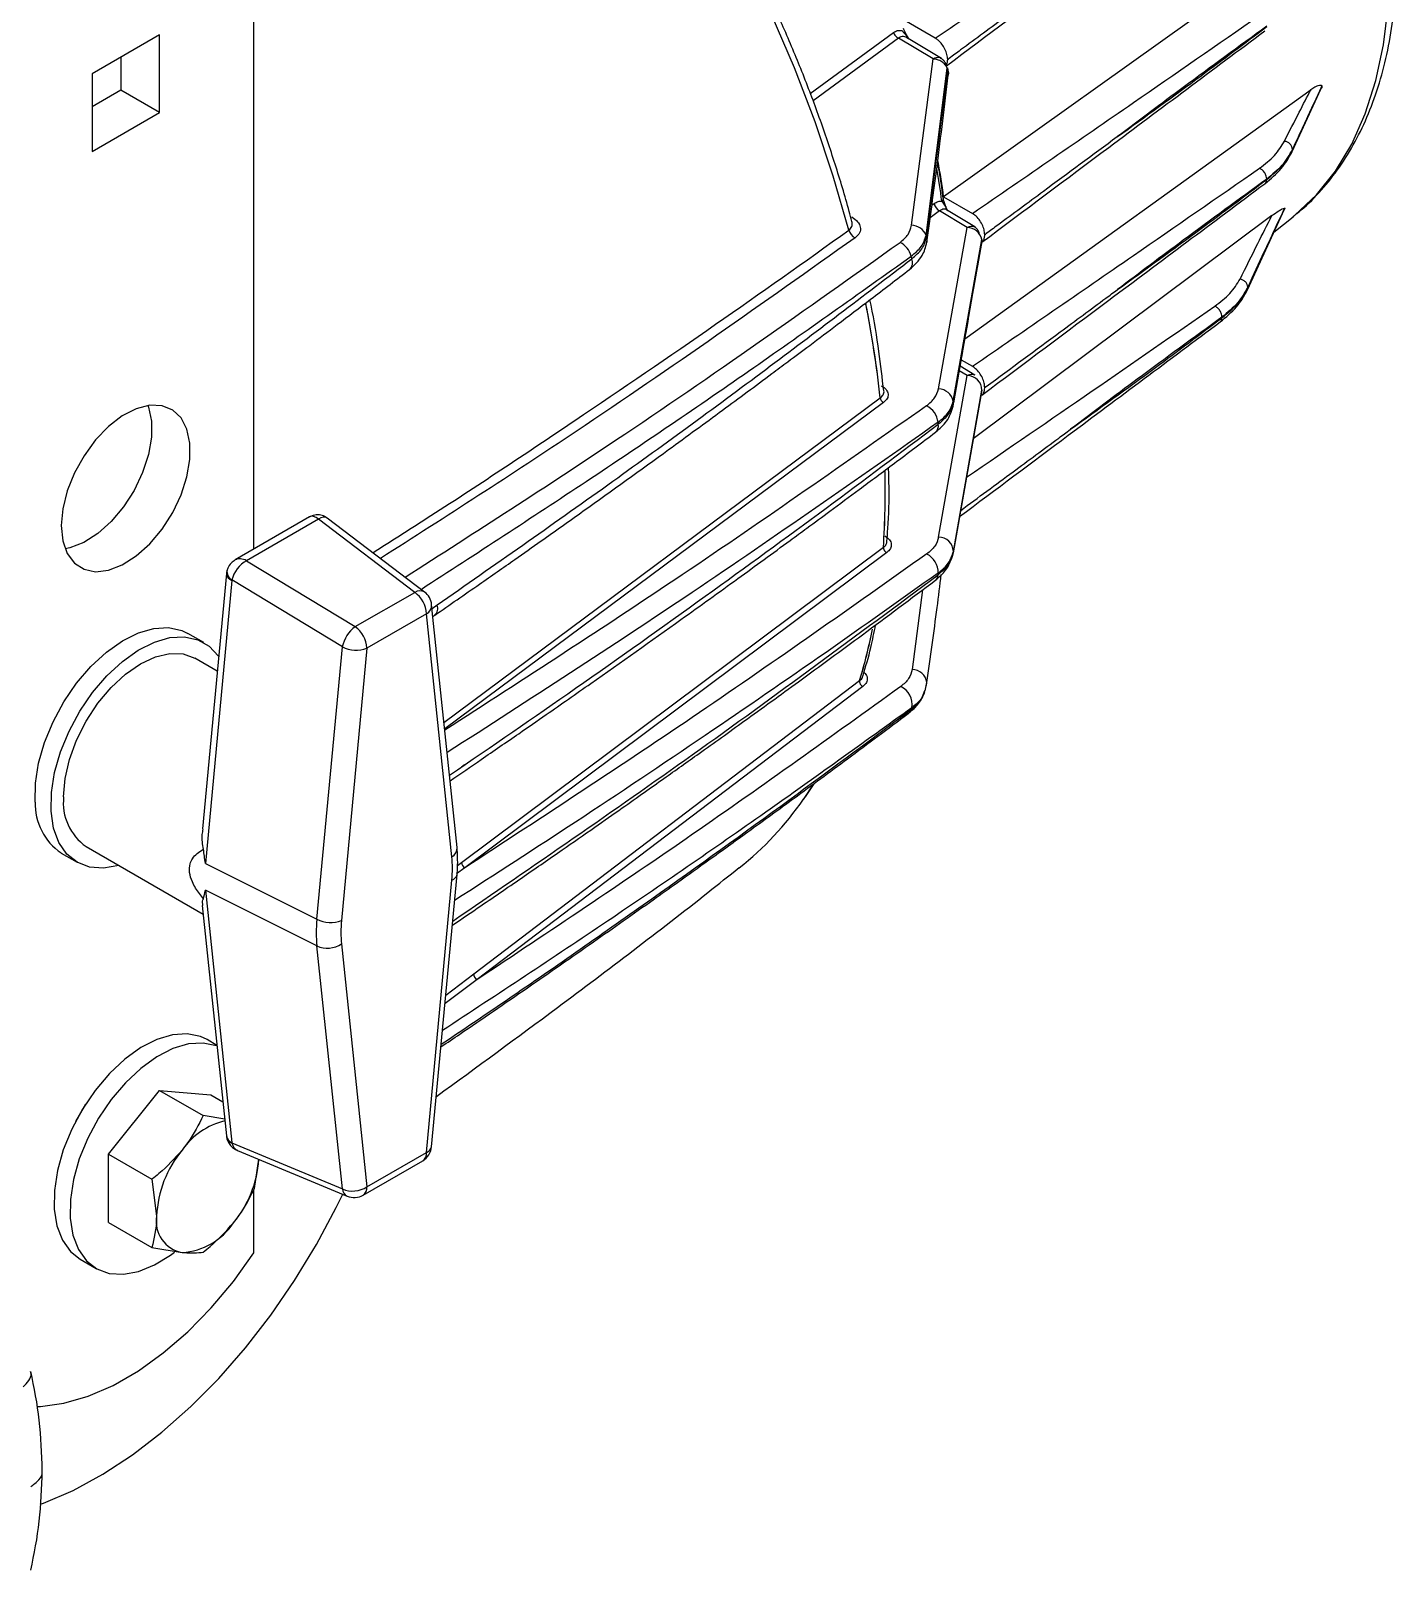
# Model space of a CAD drawing. Extents: x 7 to 135, y 1 to 99.
# Drawn here: x 99.19 to 103.91, y 78.04 to 83.35 of the extents above; entities that cross this region are included whole.
import ezdxf

# ---------------------------------------------------------------- set-up
doc = ezdxf.new("R2010")
doc.units = 0
doc.header["$MEASUREMENT"] = 0
doc.layers.add('OBJECT', color=7, linetype='CONTINUOUS')

msp = doc.modelspace()

# ---------------------------------------------------------------- linework, layer by layer
at = {"layer": 'OBJECT'}
for p, q in [((99.9647, 81.5618), (99.9647, 86.4601)), ((103.6172, 83.6859), (102.3444, 82.777)), ((102.3157, 83.3243), (102.1946, 83.3942)), ((101.8842, 83.1336), (102.1712, 83.3439)), ((102.1999, 83.3513), (102.2185, 83.3298)), ((99.6387, 83.3357), (99.4068, 83.2018)), ((99.6387, 83.0679), (99.6387, 83.3357)), ((102.1886, 83.3244), (101.8939, 83.1082)), ((102.3078, 83.2532), (102.1886, 83.3244)), ((102.2237, 83.3228), (102.2144, 83.3279)), ((102.3376, 83.254), (102.2164, 83.3274)), ((102.2248, 83.3223), (102.2203, 83.3299)), ((99.5058, 83.2589), (99.5058, 83.1446)), ((102.234, 82.6788), (102.3078, 83.2532)), ((102.3584, 83.2508), (102.3584, 83.2506)), ((99.4068, 83.2018), (99.4068, 82.934)), ((102.2836, 82.6438), (102.3566, 83.2212)), ((102.2854, 82.6363), (102.3585, 83.2145)), ((102.3605, 83.1973), (102.3605, 83.1977)), ((99.5058, 83.1446), (99.4068, 83.0875)), ((99.6387, 83.0679), (99.5058, 83.1446)), ((102.418, 82.287), (103.612, 83.1476)), ((103.5467, 82.9341), (103.6461, 83.1481)), ((99.4068, 82.934), (99.6387, 83.0679)), ((103.5481, 82.9401), (103.5481, 82.941)), ((103.4592, 82.837), (103.4592, 82.8381)), ((102.3384, 82.7623), (102.3517, 82.7411)), ((102.3433, 82.7725), (102.3437, 82.771)), ((102.3444, 82.777), (102.4436, 82.7198)), ((102.3306, 82.7283), (102.2978, 82.7048)), ((102.3037, 82.7483), (102.3118, 82.7541)), ((102.4257, 82.6714), (102.3306, 82.7283)), ((102.452, 82.6734), (102.3542, 82.7327)), ((102.3593, 82.729), (102.3557, 82.7314)), ((103.4771, 82.7124), (102.4468, 81.9417)), ((103.3925, 82.4565), (103.5204, 82.734)), ((103.4842, 82.6555), (103.5505, 82.7084)), ((102.3268, 82.1141), (102.4257, 82.6714)), ((102.3776, 82.0716), (102.4764, 82.6298)), ((102.4765, 82.6291), (102.378, 82.0667)), ((102.4863, 82.6462), (102.4863, 82.6461)), ((103.3938, 82.4621), (103.3938, 82.4659)), ((103.3048, 82.3599), (103.3048, 82.3622)), ((102.4258, 82.1602), (102.3985, 82.1765)), ((102.452, 82.1622), (102.4014, 82.1928)), ((102.4052, 82.2144), (102.4436, 82.1923)), ((102.3272, 81.6027), (102.4258, 82.1602)), ((102.4523, 82.1617), (102.4512, 82.1626)), ((100.6205, 80.9636), (102.1254, 82.0832)), ((102.137, 82.0674), (100.6229, 80.9409)), ((102.4764, 82.1095), (102.3776, 81.549)), ((102.378, 81.5534), (102.4765, 82.1101)), ((102.4863, 82.1186), (102.4863, 82.1188)), ((100.1567, 81.6726), (99.9001, 81.5245)), ((100.1875, 81.6646), (99.9395, 81.5214)), ((100.5197, 81.4124), (100.1875, 81.6646)), ((100.5536, 81.4136), (100.2174, 81.6688)), ((100.6813, 80.4802), (102.1364, 81.5679)), ((102.148, 81.5495), (100.6929, 80.4621)), ((102.1364, 81.5679), (102.1364, 81.567)), ((102.1366, 81.5671), (102.1366, 81.5681)), ((99.9395, 81.5214), (100.3144, 81.294)), ((99.8699, 81.4777), (99.7876, 80.596)), ((99.8888, 81.4538), (99.7976, 80.4773)), ((100.2699, 81.224), (99.8891, 81.4551)), ((100.3144, 81.294), (100.5197, 81.4124)), ((102.2713, 81.4208), (102.2359, 81.146)), ((100.56, 81.3383), (100.3548, 81.2198)), ((100.6477, 80.5), (100.56, 81.3383)), ((100.6657, 80.532), (100.578, 81.3703)), ((100.5794, 81.3566), (100.5969, 81.3688)), ((100.5823, 81.3291), (100.5881, 81.3332)), ((99.7922, 81.2389), (99.7371, 81.2708)), ((100.1822, 80.2845), (100.2699, 81.224)), ((100.3548, 81.2198), (100.2671, 80.2803)), ((99.8384, 81.1401), (99.761, 81.1848)), ((100.7238, 80.0964), (102.0546, 81.1081)), ((102.0658, 81.0874), (100.7351, 80.0761)), ((102.0546, 81.1081), (102.0541, 81.1048)), ((102.0543, 81.105), (102.0548, 81.1083)), ((102.2789, 81.0695), (102.2809, 81.0753)), ((102.281, 81.073), (102.2869, 81.1016)), ((100.6915, 80.8174), (100.6813, 80.8093)), ((101.8607, 80.6982), (101.8939, 80.7482)), ((101.8676, 80.7073), (101.9003, 80.7552)), ((99.386, 80.5353), (99.7899, 80.3021)), ((99.2996, 80.513), (99.3548, 80.4812)), ((99.7976, 80.4773), (100.1822, 80.2845)), ((100.6673, 80.4696), (100.6813, 80.4802)), ((100.578, 79.4995), (100.6657, 80.439)), ((100.6929, 80.4621), (100.6637, 80.4408)), ((100.1822, 80.1923), (99.7976, 80.3851)), ((99.7976, 80.3851), (99.8888, 79.5137)), ((100.56, 79.4798), (100.6477, 80.4193)), ((99.7868, 80.3315), (99.8699, 79.5369)), ((100.2699, 79.354), (100.1822, 80.1923)), ((100.2671, 80.1996), (100.3548, 79.3613)), ((100.7351, 80.0761), (100.6242, 79.994)), ((100.6268, 80.022), (100.7238, 80.0964)), ((99.8373, 79.8493), (99.803, 79.8691)), ((99.4627, 79.4742), (99.6394, 79.6941)), ((99.6394, 79.6941), (99.7898, 79.6073)), ((99.6394, 79.6941), (99.8162, 79.6783)), ((99.8162, 79.6783), (99.8577, 79.6544)), ((99.8639, 79.5948), (99.7898, 79.6073)), ((99.4627, 79.2385), (99.4627, 79.4742)), ((99.4627, 79.4742), (99.613, 79.3874)), ((99.8891, 79.5125), (100.2699, 79.354)), ((99.9078, 79.4868), (100.2866, 79.3291)), ((100.3548, 79.3613), (100.56, 79.4798)), ((99.9666, 79.3557), (99.9812, 79.4562)), ((100.3418, 79.3327), (100.5471, 79.4512)), ((99.613, 79.3874), (99.6288, 79.2604)), ((99.9647, 79.1336), (99.9647, 79.3524)), ((99.4627, 79.2385), (99.613, 79.1516)), ((99.613, 79.1516), (99.7172, 79.1346)), ((99.3656, 79.1113), (99.4207, 79.0795))]:
    msp.add_line(p, q, dxfattribs=at)
at = {"layer": 'OBJECT', "flags": 128}
for points in [[(102.0175, 82.662), (101.9638, 82.8484), (101.901, 83.0355), (101.8295, 83.2223), (101.7496, 83.408), (101.6616, 83.5918), (101.566, 83.7727), (101.4632, 83.95), (101.3537, 84.1228), (101.238, 84.2903), (101.1166, 84.4518), (100.9901, 84.6064), (100.8591, 84.7535), (100.7241, 84.8924), (100.5859, 85.0225), (100.445, 85.143), (100.3022, 85.2536), (100.158, 85.3536)], [(103.5505, 82.7084), (103.5566, 82.7133), (103.6308, 82.7835), (103.6963, 82.8657), (103.7526, 82.9594), (103.7992, 83.0638), (103.8358, 83.1781), (103.8622, 83.3014), (103.8781, 83.433), (103.8834, 83.5717), (103.8781, 83.7165), (103.8622, 83.8664), (103.8358, 84.0202), (103.7992, 84.1768), (103.7526, 84.335), (103.6963, 84.4936), (103.6308, 84.6515), (103.5566, 84.8074), (103.4742, 84.9602)], [(102.2191, 83.3281), (102.2193, 83.3284), (102.22, 83.3291), (102.2203, 83.3297), (102.2203, 83.33), (102.22, 83.3302), (102.2194, 83.3301), (102.2185, 83.3298)], [(102.3585, 83.2145), (102.3607, 83.2048), (102.3605, 83.1973)], [(102.3521, 82.7433), (102.3521, 82.7433), (102.3525, 82.743), (102.3526, 82.7425), (102.3523, 82.7418), (102.3517, 82.7411)], [(102.2854, 82.6363), (102.2869, 82.6268), (102.2864, 82.6203)], [(102.4757, 82.6164), (102.4764, 82.6203), (102.4765, 82.6291)], [(102.377, 82.0545), (102.3777, 82.0581), (102.378, 82.0667)], [(99.3, 81.6426), (99.3052, 81.5903), (99.3206, 81.5465), (99.3454, 81.5132), (99.3786, 81.4919), (99.4184, 81.4837), (99.4632, 81.489), (99.5107, 81.5074), (99.5588, 81.5382), (99.6052, 81.5799), (99.6478, 81.6305), (99.6845, 81.6877), (99.7136, 81.7488), (99.7338, 81.8109), (99.7442, 81.8712), (99.7442, 81.9268), (99.7338, 81.9752), (99.7136, 82.014), (99.6845, 82.0414), (99.6478, 82.0563), (99.6052, 82.0577), (99.5588, 82.0458), (99.5107, 82.0211), (99.4632, 81.9846), (99.4184, 81.9382), (99.3786, 81.884), (99.3454, 81.8245), (99.3206, 81.7625), (99.3052, 81.7009), (99.3, 81.6426)], [(99.5991, 82.0569), (99.6009, 82.0519), (99.6113, 82.0036), (99.6113, 81.948), (99.6009, 81.8877), (99.5807, 81.8255), (99.5515, 81.7644), (99.5148, 81.7072), (99.4723, 81.6566), (99.4259, 81.6149), (99.3778, 81.5842), (99.3302, 81.5657), (99.3135, 81.5622)], [(99.2097, 80.689), (99.2109, 80.7537), (99.2219, 80.8228), (99.2424, 80.8941), (99.2718, 80.9654), (99.3092, 81.0343), (99.3532, 81.0987), (99.4026, 81.1563), (99.4557, 81.2055), (99.5108, 81.2446), (99.5661, 81.2724), (99.6199, 81.288), (99.6705, 81.2908), (99.7161, 81.2808), (99.7371, 81.2708)], [(99.2649, 80.6571), (99.266, 80.7218), (99.277, 80.7909), (99.2976, 80.8623), (99.327, 80.9336), (99.3643, 81.0025), (99.4084, 81.0668), (99.4577, 81.1245), (99.5108, 81.1737), (99.5659, 81.2128), (99.6213, 81.2406), (99.6751, 81.2561), (99.7256, 81.2589), (99.7713, 81.2489), (99.8106, 81.2264), (99.8423, 81.1921), (99.8431, 81.1909)], [(99.3083, 80.707), (99.3134, 80.7697), (99.3285, 80.8358), (99.353, 80.9029), (99.386, 80.9683), (99.4262, 81.0296), (99.472, 81.0844), (99.5218, 81.1305), (99.5735, 81.1663), (99.6252, 81.1902), (99.675, 81.2015), (99.7208, 81.1997), (99.761, 81.1848)], [(102.2854, 81.0907), (102.2869, 81.1001), (102.2869, 81.1015)], [(102.2217, 80.9942), (102.2228, 80.9948), (102.2249, 80.9963)], [(99.4987, 80.4702), (99.4985, 80.4702), (99.4461, 80.461), (99.3979, 80.4646), (99.3552, 80.4809), (99.3196, 80.5094), (99.2921, 80.5492), (99.2737, 80.599), (99.2649, 80.6571)], [(99.803, 79.8691), (99.7801, 79.8798), (99.7342, 79.8892), (99.6834, 79.8858), (99.6295, 79.8697), (99.5742, 79.8414), (99.5191, 79.8018), (99.4662, 79.7522)], [(99.8375, 79.8471), (99.8352, 79.848), (99.7893, 79.8574), (99.7386, 79.854), (99.6847, 79.8379), (99.6293, 79.8096), (99.5743, 79.77), (99.5213, 79.7203)], [(99.4662, 79.7522), (99.417, 79.6941), (99.3732, 79.6295), (99.3362, 79.5605), (99.3072, 79.4891), (99.2871, 79.4178), (99.2765, 79.3489), (99.2759, 79.2844), (99.2851, 79.2266), (99.304, 79.1773), (99.3318, 79.138), (99.3656, 79.1113)], [(99.5213, 79.7203), (99.4722, 79.6623), (99.4284, 79.5977), (99.3914, 79.5286), (99.3624, 79.4573), (99.3422, 79.386), (99.3317, 79.317), (99.331, 79.2526), (99.3403, 79.1948), (99.3591, 79.1454), (99.387, 79.1062), (99.423, 79.0782), (99.4659, 79.0624), (99.5144, 79.0594), (99.567, 79.0692), (99.6218, 79.0915), (99.6772, 79.1256), (99.691, 79.1359)], [(99.3838, 79.6464), (99.3786, 79.6385), (99.349, 79.5864)], [(99.2272, 78.2658), (99.2387, 78.27), (99.3407, 78.3139), (99.4435, 78.3697), (99.5462, 78.4369), (99.6476, 78.5149), (99.747, 78.6029), (99.8433, 78.7001), (99.9357, 78.8057), (100.0233, 78.9185), (100.1052, 79.0376), (100.1807, 79.1619), (100.2491, 79.2901), (100.2712, 79.3355)], [(99.2157, 78.6031), (99.2282, 78.6036), (99.3092, 78.6142), (99.3933, 78.6384), (99.4794, 78.6759), (99.5661, 78.726), (99.6522, 78.7879), (99.7364, 78.8608), (99.8173, 78.9436), (99.8938, 79.035), (99.9647, 79.1336)]]:
    msp.add_lwpolyline(points, dxfattribs=at)
at = {"layer": 'OBJECT'}
for centre, radius, start, end in [((102.2299, 83.3326), 0.0117, 193.7131, 227.03), ((99.519, 82.39), 2.8438, 7.5228, 9.8236), ((99.5288, 82.3979), 2.8411, 7.6681, 10.1708), ((102.3339, 82.7711), 0.0098, 297.1893, 359.7669), ((102.3467, 82.7598), 0.0354, 189.397, 242.9462), ((102.3682, 82.743), 0.0166, 186.5357, 224.0525), ((102.0588, 82.6741), 0.0431, 196.2693, 242.7059), ((102.233, 82.6247), 0.0541, 20.655, 89.0037), ((102.4248, 82.6186), 0.0528, 12.1565, 88.9978), ((102.1596, 82.553), 0.0753, 14.8157, 62.7727), ((98.2909, 81.6878), 4.1056, 13.358, 13.4653), ((102.2048, 82.5503), 0.0324, 313.0494, 23.4155), ((97.7555, 81.514), 4.6003, 13.1836, 13.2997), ((98.4602, 81.6918), 3.686, 6.0953, 11.224), ((98.4906, 81.6965), 3.6556, 6.0743, 11.2124), ((102.4263, 82.11), 0.0502, 0.0754, 90.587), ((102.326, 82.0616), 0.0526, 11.0165, 89.0807), ((99.4933, 81.8269), 2.8947, 4.753, 4.8496), ((102.2519, 81.9904), 0.074, 6.7451, 62.89), ((102.2971, 81.987), 0.0294, 311.5247, 10.673), ((98.7881, 81.7021), 3.5498, 4.6914, 4.7991), ((99.407, 81.7586), 2.7361, 356.0045, 1.4897), ((99.4076, 81.7587), 2.7356, 356.0046, 1.4536), ((102.3275, 81.5522), 0.0505, 1.3429, 90.3518), ((102.1448, 81.5571), 0.0137, 126.7711, 127.7463), ((102.2548, 81.4808), 0.0712, 358.5687, 63.8073), ((100.2397, 81.75), 2.1473, 354.627, 354.7448), ((99.9051, 81.4843), 0.0333, 170.2849, 241.1526), ((99.8974, 81.4801), 0.0277, 185.0379, 251.813), ((102.2999, 81.4739), 0.0255, 308.9321, 358.0253), ((99.6997, 81.7171), 2.637, 354.6889, 354.82), ((100.5375, 81.3864), 0.0316, 59.4349, 124.5041), ((100.463, 81.3336), 0.0971, 2.801, 54.3108), ((100.5158, 81.3638), 0.0625, 5.9728, 52.7998), ((100.5425, 81.3692), 0.0355, 299.5551, 1.8445), ((100.5675, 81.3571), 0.0316, 310.6654, 21.6247), ((100.381, 81.2023), 0.1133, 126.013, 168.9547), ((100.2578, 81.2151), 0.0971, 2.801, 54.3108), ((100.2334, 81.6569), 1.9021, 343.2307, 348.7259), ((100.2415, 81.6551), 1.894, 343.2191, 348.726), ((100.3172, 81.321), 0.1079, 243.9603, 290.3643), ((102.2357, 81.0944), 0.0517, 7.9689, 89.8533), ((102.06, 81.1014), 0.00863, 127.5208, 129.1034), ((102.1686, 81.0262), 0.0671, 349.4757, 65.6468), ((102.2102, 81.0144), 0.0234, 309.092, 342.253), ((100.429, 81.5937), 1.8964, 341.9896, 342.1994), ((99.4179, 80.6844), 0.2082, 178.7344, 235.3791), ((99.4911, 80.6863), 0.184, 173.5322, 235.1557), ((100.9581, 81.3217), 1.097, 308.3958, 325.3653), ((100.6302, 80.5309), 0.0355, 299.5558, 1.8434), ((100.7015, 80.4804), 0.0202, 180.3379, 244.684), ((100.6398, 80.4447), 0.0265, 287.3027, 347.7592), ((100.2295, 80.3814), 0.1079, 243.961, 290.3639), ((100.2179, 80.2735), 0.0888, 246.2474, 303.6028), ((100.7428, 80.0937), 0.0192, 171.867, 246.2562), ((99.9233, 79.3448), 0.2511, 103.5524, 145.1779), ((99.9001, 79.5422), 0.0307, 190.0123, 248.3076), ((99.8927, 79.5343), 0.0222, 200.8422, 260.6487), ((100.0122, 79.2427), 0.3837, 140.2281, 177.3605), ((100.5158, 79.5053), 0.0625, 299.9973, 354.667), ((100.5299, 79.4761), 0.0303, 304.4125, 6.9007), ((100.5521, 79.5051), 0.0265, 287.3035, 347.758), ((99.5954, 79.4842), 0.3878, 320.3365, 355.7961), ((100.3056, 79.4353), 0.0888, 246.2469, 303.6032), ((100.3247, 79.3577), 0.0303, 304.4125, 6.9007), ((100.2997, 79.356), 0.0299, 183.86, 243.9081), ((100.3106, 79.3868), 0.0625, 247.401, 299.9973), ((99.7373, 79.2427), 0.1099, 170.7484, 259.4531), ((99.7036, 79.3624), 0.2282, 273.4295, 326.5651)]:
    msp.add_arc(centre, radius, start, end, dxfattribs=at)
for centre, major_axis, ratio, start_param, end_param in [((104.5117, 85.2804), (0.7463, 2.324), 0.199933, 2.779614, 2.781565), ((104.2616, 85.1282), (0.7659, 2.3851), 0.199933, 3.192238, 3.193366), ((100.1836, 81.616), (-0.0254, 0.0574), 0.506157, 5.464946, 6.337529), ((100.1836, 81.616), (0.0325, 0.0537), 0.485137, 6.232531, 7.0867), ((99.9357, 81.4728), (0.0386, 0.0495), 0.561473, 0.865163, 2.317103), ((99.9357, 81.4728), (-0.0384, 0.0497), 0.6374, 5.324613, 6.199339), ((99.8945, 81.451), (-0.00344, 0.00667), 0.68298, 0.611579, 0.817703), ((100.3396, 80.2818), (0.2198, 0.3789), 0.577378, 5.387008, 5.613345), ((100.531, 80.4433), (0.2476, 0.4349), 0.57231, 2.240471, 2.466809), ((100.5752, 80.4178), (0.2198, 0.3789), 0.577378, 2.245415, 2.471753), ((99.8945, 79.5109), (-0.00472, 0.00591), 0.543451, 0.703038, 0.909161), ((99.9357, 79.5429), (0.0308, 0.0546), 0.662604, 2.47625, 3.220919)]:
    msp.add_ellipse(centre, major_axis=major_axis, ratio=ratio, start_param=start_param, end_param=end_param, dxfattribs=at)
for points, knots in [([(103.5487, 82.7088), (103.5587, 82.7163), (103.5946, 82.7431), (103.649, 82.7998), (103.7115, 82.8782), (103.7656, 82.9666), (103.8118, 83.0636), (103.8494, 83.1691), (103.8782, 83.2824), (103.8979, 83.4027), (103.9085, 83.5292), (103.9098, 83.6611), (103.9019, 83.7973), (103.885, 83.937), (103.8591, 84.0793), (103.8246, 84.2234), (103.7816, 84.3684), (103.7306, 84.5133), (103.6716, 84.6574), (103.6068, 84.7977), (103.5583, 84.8882), (103.5347, 84.9323)], [0, 0, 0, 0, 0.020186, 0.07247, 0.125055, 0.17812, 0.231749, 0.285932, 0.340582, 0.395576, 0.450789, 0.506114, 0.561468, 0.616796, 0.672076, 0.727301, 0.782469, 0.837588, 0.892666, 0.947714, 1, 1, 1, 1]), ([(102.3157, 83.3243), (102.4961, 83.4482), (102.8182, 83.6694), (103.1389, 83.8913), (103.28, 83.9889)], [0, 0, 0, 0, 0.560011, 1, 1, 1, 1]), ([(102.3548, 83.2296), (102.4945, 83.3342), (102.8086, 83.5692), (103.1236, 83.804), (103.2985, 83.9344)], [0, 0, 0, 0, 0.444928, 1, 1, 1, 1]), ([(102.0273, 82.6923), (102.0244, 82.7038), (102.0079, 82.7692), (101.9711, 82.889), (101.917, 83.0502), (101.857, 83.2082), (101.7927, 83.3616), (101.7309, 83.4966), (101.6728, 83.6145), (101.6116, 83.7324), (101.5653, 83.8145), (101.5378, 83.8631)], [0, 0, 0, 0, 0.029452, 0.16668, 0.302733, 0.436694, 0.566311, 0.692657, 0.782437, 0.870864, 1, 1, 1, 1]), ([(102.7822, 83.5638), (102.7818, 83.5635), (102.708, 83.509), (102.5815, 83.4157), (102.4425, 83.3129), (102.3765, 83.2641), (102.363, 83.2541), (102.3627, 83.2539)], [0, 0, 0, 0, 0.002912, 0.527889, 0.903606, 0.997536, 1, 1, 1, 1]), ([(102.4436, 82.7198), (102.6289, 82.8472), (102.9599, 83.0747), (103.2894, 83.3029), (103.4343, 83.4033)], [0, 0, 0, 0, 0.56001, 1, 1, 1, 1]), ([(102.1712, 83.3439), (102.1758, 83.3466), (102.1849, 83.3521), (102.1949, 83.3516), (102.1999, 83.3513)], [0, 0, 0, 0, 0.499401, 1, 1, 1, 1]), ([(102.1712, 83.3439), (102.1721, 83.3418), (102.1739, 83.3377), (102.1782, 83.3321), (102.1832, 83.3274), (102.1868, 83.3254), (102.1886, 83.3244)], [0, 0, 0, 0, 0.245196, 0.50004, 0.754874, 1, 1, 1, 1]), ([(102.2203, 83.3299), (102.2176, 83.3342), (102.2117, 83.3433), (102.2078, 83.353), (102.2057, 83.3582)], [0, 0, 0, 0, 0.4690587, 1, 1, 1, 1]), ([(102.4761, 82.6202), (102.622, 82.7294), (102.9471, 82.9727), (103.2731, 83.2159), (103.4528, 83.35)], [0, 0, 0, 0, 0.448756, 1, 1, 1, 1]), ([(103.4592, 83.3656), (103.3631, 83.2957), (103.1917, 83.1709), (103.0202, 83.0417), (102.9447, 82.9849)], [0, 0, 0, 0, 0.559941, 1, 1, 1, 1]), ([(102.9447, 82.9849), (103.0408, 83.0545), (103.2122, 83.1788), (103.3837, 83.3077), (103.4592, 83.3645)], [0, 0, 0, 0, 0.560059, 1, 1, 1, 1]), ([(102.2144, 83.3279), (102.2115, 83.3288), (102.2054, 83.3306), (102.1963, 83.3295), (102.1912, 83.3261), (102.1886, 83.3244)], [0, 0, 0, 0, 0.32398, 0.6621866, 1, 1, 1, 1]), ([(102.3584, 83.2508), (102.3579, 83.2565), (102.357, 83.268), (102.3497, 83.2868), (102.339, 83.304), (102.327, 83.317), (102.319, 83.3222), (102.3157, 83.3243)], [0, 0, 0, 0, 0.212706, 0.425419, 0.638707, 0.85337, 1, 1, 1, 1]), ([(102.3078, 83.2532), (102.3078, 83.2532), (102.3078, 83.2532), (102.3079, 83.2533), (102.3082, 83.2535), (102.3095, 83.2542), (102.3143, 83.2567), (102.3232, 83.2591), (102.3315, 83.2592), (102.3343, 83.2559), (102.3343, 83.2558)], [0, 0, 0, 0, 0.001157, 0.003237, 0.010169, 0.035111, 0.129298, 0.493807, 0.989533, 1, 1, 1, 1]), ([(102.3566, 83.2212), (102.3546, 83.2253), (102.3504, 83.2337), (102.3386, 83.2439), (102.3239, 83.2511), (102.3131, 83.2525), (102.3078, 83.2532)], [0, 0, 0, 0, 0.243821, 0.500002, 0.75618, 1, 1, 1, 1]), ([(102.3548, 83.2296), (102.3545, 83.2305), (102.353, 83.2349), (102.3492, 83.2419), (102.3428, 83.25), (102.337, 83.254), (102.3342, 83.256)], [0, 0, 0, 0, 0.08132, 0.382885, 0.69611, 1, 1, 1, 1]), ([(102.3537, 83.2326), (102.355, 83.2346), (102.3579, 83.2393), (102.3582, 83.2464), (102.3584, 83.2506)], [0, 0, 0, 0, 0.415153, 1, 1, 1, 1]), ([(102.3627, 83.2539), (102.3619, 83.2533), (102.3604, 83.2523), (102.359, 83.2513), (102.3584, 83.2508)], [0, 0, 0, 0, 0.5600029, 1, 1, 1, 1]), ([(102.3584, 83.2506), (102.3592, 83.2512), (102.3606, 83.2523), (102.3621, 83.2534), (102.3627, 83.2539)], [0, 0, 0, 0, 0.56, 1, 1, 1, 1]), ([(102.2864, 82.6203), (102.2984, 82.7073), (102.3249, 82.8995), (102.3479, 83.0919), (102.3605, 83.1973)], [0, 0, 0, 0, 0.452455, 1, 1, 1, 1]), ([(102.3566, 83.2212), (102.3567, 83.2214), (102.3568, 83.2218), (102.357, 83.2219), (102.3571, 83.2218), (102.3573, 83.2216), (102.3576, 83.2211), (102.3578, 83.2205), (102.3581, 83.2195), (102.3583, 83.2182), (102.3585, 83.2168), (102.3586, 83.2155), (102.3585, 83.2149), (102.3585, 83.2145)], [0, 0, 0, 0, 0.1331121, 0.1915857, 0.248271, 0.3114538, 0.3707767, 0.4323078, 0.501548, 0.6207485, 0.7520628, 0.875599, 1, 1, 1, 1]), ([(103.5205, 82.9692), (103.5373, 83.0026), (103.5675, 83.0621), (103.5984, 83.1215), (103.612, 83.1476)], [0, 0, 0, 0, 0.559976, 1, 1, 1, 1]), ([(103.6493, 83.1598), (103.6304, 83.1189), (103.5967, 83.0459), (103.563, 82.9731), (103.5481, 82.941)], [0, 0, 0, 0, 0.560005, 1, 1, 1, 1]), ([(103.5481, 82.9401), (103.5671, 82.9807), (103.6009, 83.0532), (103.6347, 83.1259), (103.6496, 83.1579)], [0, 0, 0, 0, 0.560003, 1, 1, 1, 1]), ([(103.612, 83.1476), (103.6165, 83.1506), (103.6249, 83.1563), (103.6365, 83.1618), (103.6444, 83.1636), (103.6484, 83.1621), (103.649, 83.1605), (103.6493, 83.1598)], [0, 0, 0, 0, 0.307715, 0.577846, 0.849686, 0.938704, 1, 1, 1, 1]), ([(103.6496, 83.1579), (103.6497, 83.1573), (103.6497, 83.156), (103.649, 83.1532), (103.648, 83.1513), (103.6474, 83.1502)], [0, 0, 0, 0, 0.31481, 0.630712, 1, 1, 1, 1]), ([(102.9447, 82.9849), (102.9443, 82.9846), (102.8589, 82.9215), (102.721, 82.8196), (102.5704, 82.7083), (102.5044, 82.6595), (102.4909, 82.6496), (102.4905, 82.6493)], [0, 0, 0, 0, 0.002739, 0.563972, 0.910975, 0.997726, 1, 1, 1, 1]), ([(103.4343, 82.8758), (103.4528, 82.8901), (103.4899, 82.9187), (103.5103, 82.9524), (103.5205, 82.9692)], [0, 0, 0, 0, 0.499273, 1, 1, 1, 1]), ([(103.5481, 82.941), (103.5478, 82.9441), (103.5472, 82.9487), (103.5438, 82.9548), (103.5402, 82.9592), (103.5358, 82.963), (103.5293, 82.967), (103.524, 82.9683), (103.5205, 82.9692)], [0, 0, 0, 0, 0.239577, 0.368438, 0.500002, 0.631563, 0.760427, 1, 1, 1, 1]), ([(103.4534, 82.8229), (103.4734, 82.8397), (103.5137, 82.8734), (103.5355, 82.9126), (103.5464, 82.9322)], [0, 0, 0, 0, 0.498702, 1, 1, 1, 1]), ([(103.5481, 82.941), (103.5378, 82.9225), (103.5171, 82.8856), (103.4785, 82.8539), (103.4592, 82.8381)], [0, 0, 0, 0, 0.500043, 1, 1, 1, 1]), ([(103.4592, 82.837), (103.4785, 82.8529), (103.5171, 82.8847), (103.5378, 82.9216), (103.5481, 82.9401)], [0, 0, 0, 0, 0.499957, 1, 1, 1, 1]), ([(103.5441, 82.9287), (103.5449, 82.9297), (103.5474, 82.933), (103.5478, 82.9372), (103.5481, 82.9401)], [0, 0, 0, 0, 0.304519, 1, 1, 1, 1]), ([(102.343, 82.7714), (102.3415, 82.784), (102.337, 82.8249), (102.329, 82.867), (102.3235, 82.8961)], [0, 0, 0, 0, 0.308304, 1, 1, 1, 1]), ([(102.4436, 82.1923), (102.6289, 82.3197), (102.9599, 82.5472), (103.2894, 82.7754), (103.4343, 82.8758)], [0, 0, 0, 0, 0.56001, 1, 1, 1, 1]), ([(103.4592, 82.8381), (103.4589, 82.8416), (103.4584, 82.8469), (103.4554, 82.8544), (103.4522, 82.8601), (103.4482, 82.8654), (103.4424, 82.8713), (103.4375, 82.874), (103.4343, 82.8758)], [0, 0, 0, 0, 0.239485, 0.368383, 0.500002, 0.63162, 0.760514, 1, 1, 1, 1]), ([(102.4761, 82.0927), (102.622, 82.2019), (102.9471, 82.4452), (103.2731, 82.6884), (103.4528, 82.8225)], [0, 0, 0, 0, 0.448754, 1, 1, 1, 1]), ([(103.4592, 82.8381), (103.3631, 82.7682), (103.1917, 82.6434), (103.0202, 82.5143), (102.9447, 82.4574)], [0, 0, 0, 0, 0.559941, 1, 1, 1, 1]), ([(102.9447, 82.4574), (103.0408, 82.527), (103.2122, 82.6513), (103.3837, 82.7802), (103.4592, 82.837)], [0, 0, 0, 0, 0.560059, 1, 1, 1, 1]), ([(103.4527, 82.8226), (103.4536, 82.8233), (103.4556, 82.8247), (103.4584, 82.8292), (103.4589, 82.8339), (103.4592, 82.837)], [0, 0, 0, 0, 0.218199, 0.491752, 1, 1, 1, 1]), ([(102.3118, 82.7541), (102.3163, 82.7568), (102.3253, 82.7623), (102.334, 82.7623), (102.3384, 82.7623)], [0, 0, 0, 0, 0.50046, 1, 1, 1, 1]), ([(102.3524, 82.7431), (102.3505, 82.7476), (102.3465, 82.7572), (102.3447, 82.7663), (102.3437, 82.771)], [0, 0, 0, 0, 0.471732, 1, 1, 1, 1]), ([(102.0279, 82.7076), (102.0351, 82.7024), (102.0496, 82.692), (102.0587, 82.6725), (102.0569, 82.6524), (102.045, 82.6413), (102.0391, 82.6358)], [0, 0, 0, 0, 0.25017, 0.500065, 0.749912, 1, 1, 1, 1]), ([(102.3557, 82.7314), (102.3547, 82.732), (102.3516, 82.7342), (102.3456, 82.7348), (102.338, 82.7334), (102.3331, 82.73), (102.3306, 82.7283)], [0, 0, 0, 0, 0.13078, 0.417499, 0.704332, 1, 1, 1, 1]), ([(102.3517, 82.7411), (102.3535, 82.7385), (102.3556, 82.7353), (102.3565, 82.7313), (102.3567, 82.7306)], [0, 0, 0, 0, 0.836727, 1, 1, 1, 1]), ([(102.4863, 82.6462), (102.4858, 82.652), (102.4849, 82.6635), (102.4776, 82.6822), (102.4669, 82.6995), (102.4549, 82.7124), (102.4469, 82.7176), (102.4436, 82.7198)], [0, 0, 0, 0, 0.212706, 0.425418, 0.63871, 0.85337, 1, 1, 1, 1]), ([(103.3671, 82.4932), (103.3874, 82.5341), (103.4238, 82.6072), (103.4608, 82.6802), (103.4771, 82.7124)], [0, 0, 0, 0, 0.5599895, 1, 1, 1, 1]), ([(103.5208, 82.7385), (103.4971, 82.6876), (103.4548, 82.5969), (103.4124, 82.5059), (103.3938, 82.4659)], [0, 0, 0, 0, 0.559998, 1, 1, 1, 1]), ([(103.3938, 82.4621), (103.4176, 82.5138), (103.4601, 82.6059), (103.5027, 82.6979), (103.5214, 82.7384)], [0, 0, 0, 0, 0.559998, 1, 1, 1, 1]), ([(103.4771, 82.7124), (103.4854, 82.7183), (103.4984, 82.7276), (103.5131, 82.7362), (103.5182, 82.7377), (103.5208, 82.7385)], [0, 0, 0, 0, 0.472796, 0.731901, 1, 1, 1, 1]), ([(103.5214, 82.7384), (103.5218, 82.7383), (103.5224, 82.7382), (103.5223, 82.7371), (103.5216, 82.7358), (103.5208, 82.7348), (103.5205, 82.7344)], [0, 0, 0, 0, 0.411519, 0.685076, 0.878487, 1, 1, 1, 1]), ([(100.375, 81.5492), (100.4365, 81.5883), (100.6725, 81.7384), (101.0672, 82.0009), (101.5541, 82.3324), (101.8649, 82.5535), (102.0175, 82.662)], [0, 0, 0, 0, 0.108365, 0.415979, 0.713188, 1, 1, 1, 1]), ([(102.0175, 82.662), (102.0195, 82.6638), (102.0238, 82.6675), (102.0277, 82.6743), (102.0292, 82.682), (102.0295, 82.6882), (102.0278, 82.6917), (102.0274, 82.6923)], [0, 0, 0, 0, 0.219556, 0.448215, 0.687998, 0.940632, 1, 1, 1, 1]), ([(102.1941, 82.6199), (102.2045, 82.6288), (102.2254, 82.6466), (102.2311, 82.668), (102.234, 82.6788)], [0, 0, 0, 0, 0.498503, 1, 1, 1, 1]), ([(102.4257, 82.6714), (102.4286, 82.6728), (102.4341, 82.6755), (102.4418, 82.6766), (102.4483, 82.6753), (102.4528, 82.6736), (102.4543, 82.6712), (102.4547, 82.6707)], [0, 0, 0, 0, 0.250691, 0.490454, 0.719282, 0.937171, 1, 1, 1, 1]), ([(102.4669, 82.6516), (102.4668, 82.6519), (102.4659, 82.6571), (102.4614, 82.6657), (102.4548, 82.671), (102.4514, 82.6737)], [0, 0, 0, 0, 0.025989, 0.494879, 1, 1, 1, 1]), ([(102.0391, 82.6358), (101.722, 82.4111), (101.1909, 82.0347), (100.6282, 81.6743), (100.4014, 81.5291)], [0, 0, 0, 0, 0.597052, 1, 1, 1, 1]), ([(100.4862, 81.4647), (100.7303, 81.6212), (101.3171, 81.9974), (101.8707, 82.3904), (102.1941, 82.6199)], [0, 0, 0, 0, 0.415874, 1, 1, 1, 1]), ([(102.2269, 82.5266), (102.2435, 82.5418), (102.2736, 82.5698), (102.2824, 82.6046), (102.2864, 82.6203)], [0, 0, 0, 0, 0.54702, 1, 1, 1, 1]), ([(102.2324, 82.5722), (102.2455, 82.5831), (102.272, 82.6051), (102.2797, 82.6308), (102.2836, 82.6438)], [0, 0, 0, 0, 0.493198, 1, 1, 1, 1]), ([(102.2346, 82.5632), (102.2475, 82.5744), (102.2738, 82.5972), (102.2815, 82.6231), (102.2854, 82.6363)], [0, 0, 0, 0, 0.490951, 1, 1, 1, 1]), ([(102.377, 82.0545), (102.392, 82.1392), (102.425, 82.3265), (102.4578, 82.5138), (102.4757, 82.6164)], [0, 0, 0, 0, 0.45248, 1, 1, 1, 1]), ([(102.4756, 82.6208), (102.4768, 82.6214), (102.4813, 82.6238), (102.4852, 82.6328), (102.4859, 82.642), (102.4863, 82.6461)], [0, 0, 0, 0, 0.155312, 0.632869, 1, 1, 1, 1]), ([(102.4764, 82.6298), (102.4764, 82.6298), (102.4764, 82.6298), (102.4764, 82.6299), (102.4765, 82.6299), (102.4765, 82.6298), (102.4765, 82.6298), (102.4765, 82.6298), (102.4765, 82.6297), (102.4765, 82.6296), (102.4765, 82.6295), (102.4765, 82.6294), (102.4765, 82.6292), (102.4765, 82.6292), (102.4765, 82.6291)], [0, 0, 0, 0, 0.156356, 0.220307, 0.277039, 0.329614, 0.381571, 0.43639, 0.497392, 0.61507, 0.669728, 0.725245, 0.848143, 1, 1, 1, 1]), ([(102.4905, 82.6493), (102.4897, 82.6487), (102.4883, 82.6477), (102.4869, 82.6467), (102.4863, 82.6462)], [0, 0, 0, 0, 0.560005, 1, 1, 1, 1]), ([(102.4863, 82.6461), (102.4871, 82.6467), (102.4885, 82.6478), (102.4899, 82.6488), (102.4905, 82.6493)], [0, 0, 0, 0, 0.560002, 1, 1, 1, 1]), ([(100.5414, 81.4228), (100.7321, 81.5465), (101.1208, 81.7986), (101.6845, 82.1818), (102.0522, 82.4438), (102.2324, 82.5722)], [0, 0, 0, 0, 0.329449, 0.67145, 1, 1, 1, 1]), ([(100.5969, 81.3688), (100.7939, 81.5065), (101.1777, 81.7747), (101.7231, 82.1732), (102.0673, 82.4356), (102.2346, 82.5632)], [0, 0, 0, 0, 0.351668, 0.685, 1, 1, 1, 1]), ([(100.5884, 81.3334), (100.6401, 81.3691), (100.7327, 81.4333), (100.855, 81.5188), (100.9498, 81.5856), (101.0284, 81.6413), (101.1757, 81.7461), (101.3607, 81.8793), (101.5771, 82.0375), (101.7138, 82.1387), (101.8139, 82.2133), (101.8892, 82.2697), (101.9843, 82.3414), (102.0994, 82.4287), (102.1822, 82.4922), (102.227, 82.5266)], [0, 0, 0, 0, 0.091687, 0.164513, 0.21848, 0.261783, 0.305977, 0.484377, 0.59811, 0.703052, 0.737317, 0.783983, 0.843316, 0.91532, 1, 1, 1, 1]), ([(103.28, 82.3999), (103.2986, 82.4141), (103.336, 82.4426), (103.3567, 82.4763), (103.3671, 82.4932)], [0, 0, 0, 0, 0.498898, 1, 1, 1, 1]), ([(103.3938, 82.4659), (103.3934, 82.4689), (103.3929, 82.4734), (103.3896, 82.4793), (103.3861, 82.4835), (103.3819, 82.4871), (103.3756, 82.491), (103.3704, 82.4923), (103.3671, 82.4932)], [0, 0, 0, 0, 0.239578, 0.36844, 0.499999, 0.631563, 0.760424, 1, 1, 1, 1]), ([(102.4905, 82.1218), (102.4909, 82.1221), (102.5762, 82.1851), (102.714, 82.287), (102.8647, 82.3983), (102.9308, 82.4471), (102.9443, 82.4571), (102.9447, 82.4574)], [0, 0, 0, 0, 0.002274, 0.563506, 0.91051, 0.997261, 1, 1, 1, 1]), ([(103.299, 82.3458), (103.3191, 82.3625), (103.3595, 82.396), (103.3812, 82.435), (103.3921, 82.4546)], [0, 0, 0, 0, 0.498628, 1, 1, 1, 1]), ([(103.3938, 82.4659), (103.3834, 82.4473), (103.3628, 82.4101), (103.3241, 82.3782), (103.3048, 82.3622)], [0, 0, 0, 0, 0.500039, 1, 1, 1, 1]), ([(103.3048, 82.3599), (103.3241, 82.3756), (103.3628, 82.4072), (103.3834, 82.4438), (103.3938, 82.4621)], [0, 0, 0, 0, 0.499961, 1, 1, 1, 1]), ([(103.3899, 82.4512), (103.3907, 82.4521), (103.393, 82.4553), (103.3935, 82.4593), (103.3938, 82.4621)], [0, 0, 0, 0, 0.304002, 1, 1, 1, 1]), ([(102.1378, 82.1072), (102.1325, 82.1523), (102.1212, 82.2497), (102.1044, 82.3552), (102.0915, 82.4155), (102.0901, 82.4219)], [0, 0, 0, 0, 0.435746, 0.940844, 1, 1, 1, 1]), ([(102.4235, 81.8095), (102.5679, 81.9087), (102.8541, 82.1052), (103.1389, 82.3023), (103.28, 82.3999)], [0, 0, 0, 0, 0.504728, 1, 1, 1, 1]), ([(103.3048, 82.3622), (103.3045, 82.3657), (103.3041, 82.371), (103.301, 82.3785), (103.2978, 82.3842), (103.2938, 82.3895), (103.288, 82.3954), (103.2832, 82.3981), (103.28, 82.3999)], [0, 0, 0, 0, 0.239485, 0.368379, 0.499998, 0.631621, 0.760509, 1, 1, 1, 1]), ([(102.3997, 81.6742), (102.5245, 81.7675), (102.8236, 81.9913), (103.1236, 82.215), (103.2985, 82.3454)], [0, 0, 0, 0, 0.417186, 1, 1, 1, 1]), ([(103.3048, 82.3622), (103.2073, 82.2911), (103.033, 82.1641), (102.8588, 82.0327), (102.7822, 81.9749)], [0, 0, 0, 0, 0.559938, 1, 1, 1, 1]), ([(102.7822, 81.9749), (102.8797, 82.0454), (103.054, 82.1714), (103.2282, 82.3023), (103.3048, 82.3599)], [0, 0, 0, 0, 0.5600633, 1, 1, 1, 1]), ([(103.2984, 82.3455), (103.2993, 82.3461), (103.3012, 82.3476), (103.304, 82.352), (103.3045, 82.3568), (103.3048, 82.3599)], [0, 0, 0, 0, 0.2182003, 0.4917483, 1, 1, 1, 1]), ([(102.4863, 82.1188), (102.4859, 82.1238), (102.4851, 82.1345), (102.4786, 82.1526), (102.4683, 82.1701), (102.456, 82.184), (102.4474, 82.1897), (102.4436, 82.1923)], [0, 0, 0, 0, 0.1876831, 0.4003589, 0.6135031, 0.8279506, 1, 1, 1, 1]), ([(102.1306, 82.1251), (102.1364, 82.1209), (102.1479, 82.1124), (102.1542, 82.0966), (102.1516, 82.0805), (102.1418, 82.0717), (102.137, 82.0674)], [0, 0, 0, 0, 0.250111, 0.500128, 0.750079, 1, 1, 1, 1]), ([(102.4258, 82.1602), (102.429, 82.1617), (102.4352, 82.1647), (102.4435, 82.1652), (102.4488, 82.1643), (102.4509, 82.1626), (102.4513, 82.1624)], [0, 0, 0, 0, 0.339453, 0.654465, 0.945008, 1, 1, 1, 1]), ([(102.4905, 82.1218), (102.4897, 82.1213), (102.4883, 82.1202), (102.4869, 82.1192), (102.4863, 82.1188)], [0, 0, 0, 0, 0.5600053, 1, 1, 1, 1]), ([(102.4863, 82.1186), (102.4871, 82.1192), (102.4885, 82.1203), (102.4899, 82.1214), (102.4905, 82.1218)], [0, 0, 0, 0, 0.560002, 1, 1, 1, 1]), ([(102.1256, 82.0833), (102.1293, 82.0868), (102.1368, 82.0939), (102.1399, 82.1029), (102.1382, 82.1073), (102.1382, 82.1073)], [0, 0, 0, 0, 0.487481, 0.996301, 1, 1, 1, 1]), ([(102.1256, 82.0833), (102.1259, 82.0818), (102.1265, 82.0787), (102.1292, 82.0739), (102.1328, 82.0698), (102.1356, 82.0681), (102.137, 82.0674)], [0, 0, 0, 0, 0.241919, 0.5, 0.758081, 1, 1, 1, 1]), ([(102.2857, 82.0563), (102.2961, 82.065), (102.3171, 82.0824), (102.3236, 82.1035), (102.3268, 82.1141)], [0, 0, 0, 0, 0.498432, 1, 1, 1, 1]), ([(102.3254, 81.9991), (102.3386, 82.0101), (102.3651, 82.0321), (102.3734, 82.0584), (102.3776, 82.0716)], [0, 0, 0, 0, 0.496595, 1, 1, 1, 1]), ([(102.378, 82.0667), (102.3737, 82.0531), (102.3654, 82.0266), (102.3389, 82.0037), (102.326, 81.9925)], [0, 0, 0, 0, 0.511473, 1, 1, 1, 1]), ([(102.4756, 82.0934), (102.4771, 82.0944), (102.482, 82.0974), (102.4855, 82.1066), (102.486, 82.1152), (102.4863, 82.1186)], [0, 0, 0, 0, 0.221306, 0.698148, 1, 1, 1, 1]), ([(102.4765, 82.1101), (102.4765, 82.1101), (102.4765, 82.1102), (102.4765, 82.1102), (102.4765, 82.1102), (102.4765, 82.1101), (102.4765, 82.1101), (102.4765, 82.11), (102.4765, 82.1099), (102.4765, 82.1099), (102.4765, 82.1098), (102.4764, 82.1097), (102.4764, 82.1096), (102.4764, 82.1095), (102.4764, 82.1095)], [0, 0, 0, 0, 0.148807, 0.270487, 0.325982, 0.381195, 0.499367, 0.56032, 0.614898, 0.666448, 0.718986, 0.776099, 0.840751, 1, 1, 1, 1]), ([(102.2857, 82.0563), (102.0071, 81.8607), (101.4661, 81.4809), (100.8986, 81.1144), (100.6233, 80.9367)], [0, 0, 0, 0, 0.515052, 1, 1, 1, 1]), ([(102.3166, 81.9651), (102.3306, 81.9773), (102.3607, 82.0037), (102.3713, 82.0368), (102.377, 82.0545)], [0, 0, 0, 0, 0.46544, 1, 1, 1, 1]), ([(102.3254, 81.9991), (102.0451, 81.8023), (101.4941, 81.4156), (100.9156, 81.0426), (100.6314, 80.8594)], [0, 0, 0, 0, 0.508754, 1, 1, 1, 1]), ([(100.6396, 80.7814), (100.7851, 80.8812), (101.0827, 81.0854), (101.5151, 81.393), (101.9324, 81.6966), (102.1973, 81.8957), (102.326, 81.9925)], [0, 0, 0, 0, 0.251797, 0.515131, 0.764532, 1, 1, 1, 1]), ([(100.6416, 80.7623), (100.6775, 80.7868), (100.7566, 80.8408), (100.8672, 80.917), (100.9673, 80.9865), (101.0503, 81.0443), (101.2059, 81.1533), (101.4013, 81.2918), (101.6298, 81.4564), (101.7743, 81.5617), (101.88, 81.6393), (101.9595, 81.6979), (102.0601, 81.7725), (102.1817, 81.8633), (102.2693, 81.9293), (102.3166, 81.9651)], [0, 0, 0, 0, 0.06231, 0.137491, 0.193202, 0.237905, 0.283528, 0.467697, 0.585109, 0.693445, 0.728819, 0.776996, 0.83825, 0.912583, 1, 1, 1, 1]), ([(102.4033, 81.6949), (102.4635, 81.7394), (102.5762, 81.8227), (102.7021, 81.9157), (102.7682, 81.9646), (102.7818, 81.9746), (102.7822, 81.9749)], [0, 0, 0, 0, 0.476749, 0.89277, 0.996775, 1, 1, 1, 1]), ([(102.1485, 81.588), (102.1498, 81.6028), (102.1552, 81.6649), (102.1573, 81.7501), (102.1551, 81.8219), (102.1544, 81.843)], [0, 0, 0, 0, 0.181824, 0.758372, 1, 1, 1, 1]), ([(100.2171, 81.6681), (100.2147, 81.6701), (100.2073, 81.6763), (100.1905, 81.6806), (100.1715, 81.6799), (100.1609, 81.6744), (100.1568, 81.6722)], [0, 0, 0, 0, 0.143233, 0.448676, 0.782439, 1, 1, 1, 1]), ([(102.1419, 81.6071), (102.1477, 81.6029), (102.1592, 81.5945), (102.1653, 81.5786), (102.1625, 81.5627), (102.1528, 81.5539), (102.148, 81.5495)], [0, 0, 0, 0, 0.250087, 0.500111, 0.750077, 1, 1, 1, 1]), ([(102.3272, 81.6027), (102.324, 81.5921), (102.3175, 81.5709), (102.2966, 81.5535), (102.2862, 81.5448)], [0, 0, 0, 0, 0.501584, 1, 1, 1, 1]), ([(102.2862, 81.5448), (102.0268, 81.3614), (101.5078, 80.9945), (100.9646, 80.6396), (100.6929, 80.4621)], [0, 0, 0, 0, 0.499771, 1, 1, 1, 1]), ([(102.1366, 81.5681), (102.1405, 81.5713), (102.1476, 81.5773), (102.1483, 81.5846), (102.1485, 81.5879)], [0, 0, 0, 0, 0.542668, 1, 1, 1, 1]), ([(102.1366, 81.5671), (102.1367, 81.5655), (102.1369, 81.563), (102.1383, 81.5595), (102.1398, 81.5568), (102.1417, 81.5544), (102.1443, 81.5517), (102.1465, 81.5504), (102.148, 81.5495)], [0, 0, 0, 0, 0.242731, 0.372407, 0.504168, 0.635331, 0.76325, 1, 1, 1, 1]), ([(102.316, 81.4541), (102.329, 81.4653), (102.359, 81.4912), (102.3697, 81.5229), (102.3757, 81.5407)], [0, 0, 0, 0, 0.434514, 1, 1, 1, 1]), ([(102.3776, 81.549), (102.3734, 81.5352), (102.3651, 81.5077), (102.3386, 81.4845), (102.3254, 81.473)], [0, 0, 0, 0, 0.503405, 1, 1, 1, 1]), ([(102.326, 81.479), (102.3389, 81.49), (102.3654, 81.5123), (102.3737, 81.5395), (102.378, 81.5534)], [0, 0, 0, 0, 0.4885268, 1, 1, 1, 1]), ([(99.8723, 81.4899), (99.872, 81.4888), (99.8708, 81.4849), (99.8703, 81.4807), (99.8699, 81.4777)], [0, 0, 0, 0, 0.262792, 1, 1, 1, 1]), ([(99.9001, 81.5241), (99.8951, 81.5208), (99.8844, 81.5136), (99.8759, 81.5005), (99.873, 81.4919), (99.8723, 81.4899)], [0, 0, 0, 0, 0.394725, 0.855208, 1, 1, 1, 1]), ([(100.6494, 80.2638), (100.6822, 80.2861), (100.7652, 80.3424), (100.8914, 80.429), (101.0223, 80.5195), (101.1349, 80.5979), (101.2294, 80.6642), (101.3088, 80.7201), (101.3973, 80.7828), (101.5121, 80.8645), (101.6671, 80.9758), (101.8552, 81.1123), (102.0758, 81.2742), (102.2322, 81.3913), (102.316, 81.4541)], [0, 0, 0, 0, 0.057342, 0.144856, 0.221876, 0.288405, 0.344445, 0.389998, 0.430212, 0.502878, 0.596184, 0.710134, 0.844734, 1, 1, 1, 1]), ([(100.6507, 80.278), (100.9284, 80.4683), (101.5003, 80.8604), (102.0451, 81.2649), (102.3254, 81.473)], [0, 0, 0, 0, 0.485484, 1, 1, 1, 1]), ([(102.326, 81.479), (102.1973, 81.3876), (101.9324, 81.1994), (101.5151, 80.913), (101.0886, 80.6272), (100.7969, 80.4391), (100.6573, 80.3491)], [0, 0, 0, 0, 0.237915, 0.489907, 0.755977, 1, 1, 1, 1]), ([(102.2869, 81.1016), (102.299, 81.1878), (102.3164, 81.3118), (102.3315, 81.436), (102.3362, 81.4739)], [0, 0, 0, 0, 0.694935, 1, 1, 1, 1]), ([(102.0653, 81.1227), (102.0753, 81.1555), (102.0926, 81.2126), (102.1045, 81.274), (102.1096, 81.3001)], [0, 0, 0, 0, 0.5745908, 1, 1, 1, 1]), ([(102.0548, 81.1083), (102.059, 81.1116), (102.0646, 81.1161), (102.065, 81.1214), (102.0651, 81.1228)], [0, 0, 0, 0, 0.739808, 1, 1, 1, 1]), ([(102.0692, 81.1365), (102.0707, 81.1354), (102.0778, 81.1298), (102.082, 81.1173), (102.0804, 81.101), (102.0706, 81.092), (102.0658, 81.0874)], [0, 0, 0, 0, 0.082925, 0.388695, 0.694351, 1, 1, 1, 1]), ([(102.2359, 81.146), (102.233, 81.1353), (102.2273, 81.1139), (102.2066, 81.0961), (102.1963, 81.0873)], [0, 0, 0, 0, 0.501562, 1, 1, 1, 1]), ([(102.1963, 81.0873), (101.9589, 80.9165), (101.4828, 80.574), (100.9847, 80.2424), (100.7351, 80.0761)], [0, 0, 0, 0, 0.4987517, 1, 1, 1, 1]), ([(102.0543, 81.105), (102.0544, 81.1033), (102.0547, 81.1007), (102.0562, 81.0971), (102.0582, 81.0937), (102.0614, 81.0899), (102.0644, 81.0882), (102.0658, 81.0874)], [0, 0, 0, 0, 0.251216, 0.383346, 0.515983, 0.770816, 1, 1, 1, 1]), ([(102.2249, 80.9963), (102.2371, 81.0068), (102.2615, 81.0279), (102.2732, 81.0541), (102.2792, 81.0673)], [0, 0, 0, 0, 0.496133, 1, 1, 1, 1]), ([(102.2776, 81.0699), (102.2767, 81.0678), (102.2731, 81.0589), (102.2667, 81.0358), (102.2462, 81.0187), (102.2324, 81.0073)], [0, 0, 0, 0, 0.0964911, 0.3947526, 1, 1, 1, 1]), ([(102.2788, 81.0739), (102.2762, 81.0654), (102.2694, 81.043), (102.2479, 81.025), (102.2346, 81.0139)], [0, 0, 0, 0, 0.382943, 1, 1, 1, 1]), ([(102.2324, 81.0073), (102.083, 80.8959), (101.7791, 80.6693), (101.3038, 80.3289), (100.9128, 80.055), (100.6769, 79.8963), (100.6109, 79.8519)], [0, 0, 0, 0, 0.28429, 0.578307, 0.882056, 1, 1, 1, 1]), ([(102.2346, 81.0139), (102.0673, 80.8935), (101.723, 80.6456), (101.1838, 80.2741), (100.8063, 80.026), (100.6155, 79.9006)], [0, 0, 0, 0, 0.318544, 0.655625, 1, 1, 1, 1]), ([(100.6102, 79.8445), (100.6318, 79.859), (100.7319, 79.9264), (100.9072, 80.047), (101.1297, 80.2016), (101.3017, 80.3229), (101.4343, 80.4171), (101.5432, 80.4952), (101.6777, 80.5922), (101.8374, 80.7086), (102.0219, 80.8445), (102.1523, 80.9422), (102.2217, 80.9942)], [0, 0, 0, 0, 0.038746, 0.180081, 0.319302, 0.44629, 0.497982, 0.56558, 0.649569, 0.749958, 0.866763, 1, 1, 1, 1]), ([(99.791, 80.526), (99.7878, 80.543), (99.7833, 80.5663), (99.7887, 80.5891), (99.7902, 80.5954)], [0, 0, 0, 0, 0.724621, 1, 1, 1, 1]), ([(99.791, 80.355), (99.7814, 80.3671), (99.7665, 80.3857), (99.7501, 80.4166), (99.7409, 80.4459), (99.7427, 80.4735), (99.7561, 80.503), (99.775, 80.5178), (99.7902, 80.5257), (99.791, 80.526)], [0, 0, 0, 0, 0.1904566, 0.2931938, 0.4466015, 0.600717, 0.707922, 0.9855313, 1, 1, 1, 1]), ([(99.7976, 80.4773), (99.7976, 80.4775), (99.7948, 80.4936), (99.7929, 80.5099), (99.791, 80.526)], [0, 0, 0, 0, 0.017279, 1, 1, 1, 1]), ([(100.6657, 80.439), (100.6664, 80.447), (100.669, 80.479), (100.6671, 80.5093), (100.6657, 80.532)], [0, 0, 0, 0, 0.2490632, 1, 1, 1, 1]), ([(100.5942, 79.6728), (100.7338, 79.7748), (101.0496, 80.0057), (101.3972, 80.27), (101.6031, 80.4342), (101.639, 80.4628)], [0, 0, 0, 0, 0.395565, 0.89479, 1, 1, 1, 1]), ([(99.791, 80.355), (99.7929, 80.3646), (99.7948, 80.3745), (99.7976, 80.3849), (99.7976, 80.3851)], [0, 0, 0, 0, 0.982721, 1, 1, 1, 1]), ([(99.7891, 80.3319), (99.7877, 80.3387), (99.7859, 80.3471), (99.7902, 80.3537), (99.791, 80.355)], [0, 0, 0, 0, 0.806167, 1, 1, 1, 1]), ([(99.7898, 79.6073), (99.7739, 79.5757), (99.7531, 79.5346), (99.724, 79.4969), (99.7172, 79.4882)], [0, 0, 0, 0, 0.768151, 1, 1, 1, 1]), ([(99.8699, 79.5369), (99.87, 79.536), (99.8705, 79.5324), (99.8713, 79.529), (99.8719, 79.5265)], [0, 0, 0, 0, 0.267649, 1, 1, 1, 1]), ([(99.8719, 79.5265), (99.8747, 79.5198), (99.8797, 79.5073), (99.8931, 79.494), (99.9032, 79.4893), (99.9077, 79.4872)], [0, 0, 0, 0, 0.393454, 0.724984, 1, 1, 1, 1]), ([(99.7172, 79.4882), (99.6916, 79.46), (99.6592, 79.4242), (99.6211, 79.3938), (99.613, 79.3874)], [0, 0, 0, 0, 0.788997, 1, 1, 1, 1]), ([(99.894, 79.2367), (99.9008, 79.2454), (99.9299, 79.283), (99.9507, 79.3242), (99.9666, 79.3557)], [0, 0, 0, 0, 0.231849, 1, 1, 1, 1]), ([(99.6288, 79.2604), (99.6288, 79.2576), (99.6286, 79.2179), (99.6205, 79.1836), (99.613, 79.1516)], [0, 0, 0, 0, 0.0702138, 1, 1, 1, 1]), ([(99.7898, 79.1358), (99.7979, 79.1423), (99.836, 79.1727), (99.8684, 79.2085), (99.894, 79.2367)], [0, 0, 0, 0, 0.211, 1, 1, 1, 1]), ([(99.7172, 79.1346), (99.7193, 79.1344), (99.7489, 79.1319), (99.7701, 79.1339), (99.7898, 79.1358)], [0, 0, 0, 0, 0.0702143, 1, 1, 1, 1]), ([(99.1688, 78.6715), (99.1758, 78.6783), (99.1903, 78.6925), (99.1983, 78.7118), (99.1945, 78.7211), (99.1935, 78.7239)], [0, 0, 0, 0, 0.396563, 0.822162, 1, 1, 1, 1]), ([(99.2344, 78.3818), (99.2327, 78.4402), (99.2293, 78.5563), (99.2065, 78.6686), (99.1952, 78.7244)], [0, 0, 0, 0, 0.502982, 1, 1, 1, 1]), ([(99.1947, 78.3264), (99.2047, 78.3338), (99.2256, 78.3493), (99.2373, 78.3703), (99.2339, 78.381), (99.2337, 78.3817)], [0, 0, 0, 0, 0.465355, 0.96638, 1, 1, 1, 1]), ([(99.1952, 78.0383), (99.2065, 78.0944), (99.2293, 78.2071), (99.2327, 78.3233), (99.2344, 78.3818)], [0, 0, 0, 0, 0.497074, 1, 1, 1, 1])]:
    msp.add_open_spline(points, degree=3, knots=knots, dxfattribs=at)

doc.saveas('drawing.dxf')
